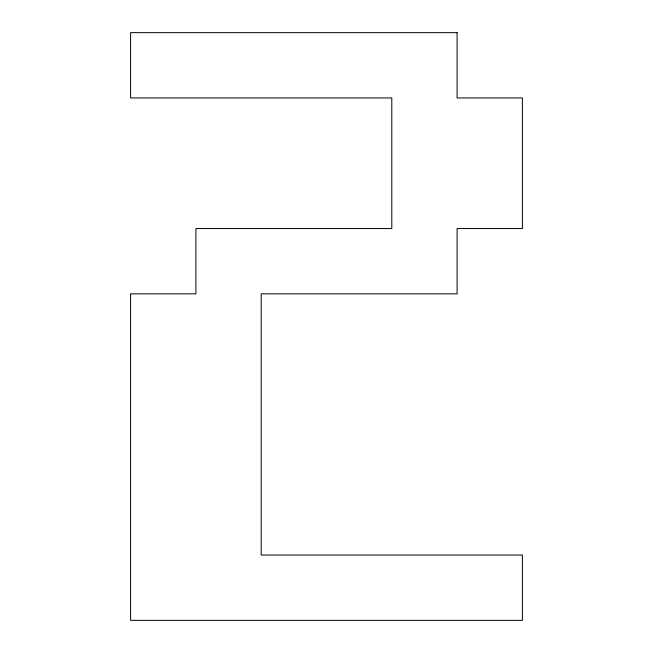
<?xml version="1.0" encoding="UTF-8"?>
<svg xmlns="http://www.w3.org/2000/svg" width="653" height="653" viewBox="0 0 653 653"><rect width="100%" height="100%" fill="white"/><g stroke="black" fill="none" stroke-linecap="round" stroke-linejoin="round"><path stroke-width="0.98" d="M457.1 32.65L130.6 32.65L130.6 97.95L391.8 97.95L391.8 228.55L195.9 228.55L195.9 293.85L130.6 293.85L130.6 620.35L522.4 620.35L522.4 555.05L261.2 555.05L261.2 293.85L457.1 293.85L457.1 228.55L522.4 228.55L522.4 97.95L457.1 97.95L457.1 32.65"/></g></svg>
